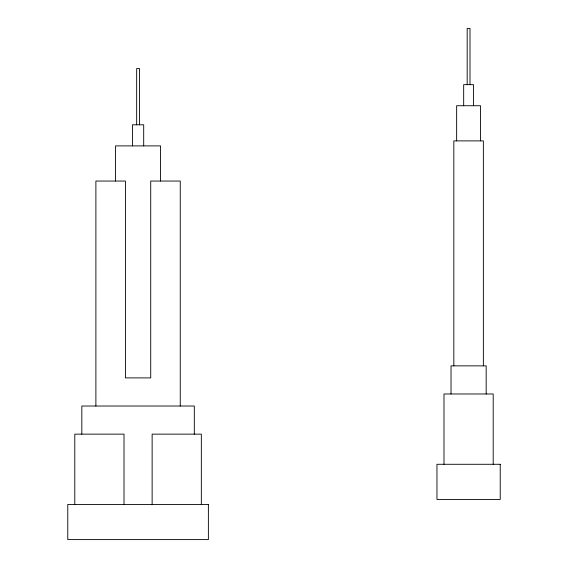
<?xml version="1.0" encoding="UTF-8"?>
<svg xmlns="http://www.w3.org/2000/svg" width="568" height="568" viewBox="0 0 568 568"><rect width="100%" height="100%" fill="white"/><g stroke="black" fill="none" stroke-linecap="round" stroke-linejoin="round"><path stroke-width="0.85" d="M493.201 464.283L493.201 393.979L443.991 393.979L443.991 464.283M486.172 393.979L486.172 365.863L451.02 365.863L451.02 393.979M483.361 365.863L483.361 140.885L453.832 140.885L453.832 365.863M480.549 140.885L480.549 105.733L456.644 105.733L456.644 140.885M473.52 105.733L473.52 84.646L463.673 84.646L463.673 105.733M469.999 84.646L469.999 28.4L467.187 28.4L467.187 84.646M201.342 504.448L201.342 434.144L152.132 434.144L152.132 504.448M194.313 434.144L194.313 406.021L81.828 406.021L81.828 434.144M180.255 406.021L180.255 181.05L150.726 181.05L150.726 377.897L125.414 377.897L125.414 181.05L95.886 181.05L95.886 406.021M160.566 181.05L160.566 145.898L115.574 145.898L115.574 181.05M143.697 145.898L143.697 124.804L132.451 124.804L132.451 145.898M139.479 124.804L139.479 68.565L136.668 68.565L136.668 124.804M124.009 504.448L124.009 434.144L74.798 434.144L74.798 504.448M500.23 464.283L436.962 464.283L436.962 499.435L500.23 499.435L500.23 464.283M208.378 504.448L67.769 504.448L67.769 539.6L208.378 539.6L208.378 504.448"/></g></svg>
